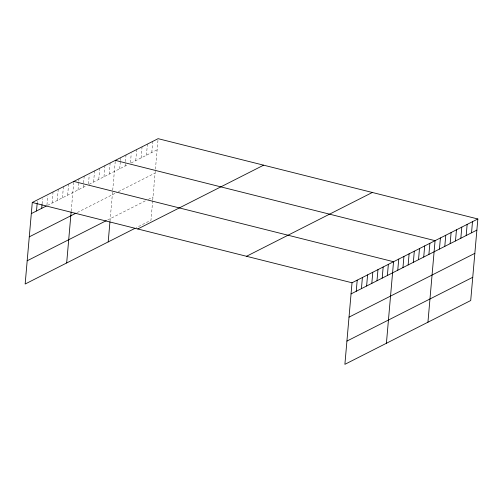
<?xml version="1.0" encoding="UTF-8"?>
<svg xmlns="http://www.w3.org/2000/svg" width="503" height="503" viewBox="0 0 503 503"><rect width="100%" height="100%" fill="white"/><g stroke="black" fill="none" stroke-linecap="round" stroke-linejoin="round"><path stroke-width="0.38" stroke-dasharray="2.52 1.89" d="M37.216 202.816L37.348 201.332M42.082 203.891L42.535 198.698M46.949 204.972L47.728 196.063M52.073 203.08L53.048 191.951M57.26 200.452L58.235 189.317M62.454 197.817L63.428 186.688M67.641 195.183L68.615 184.054M71.206 211.147L73.809 181.42M78.022 189.92L78.996 178.791M83.215 187.292L83.536 183.576M83.605 182.834L84.19 176.157M88.471 183.916L89.251 175.013M93.596 182.023L94.57 170.894M98.783 179.395L99.757 168.26M103.976 176.76L104.951 165.632M109.164 174.132L110.138 162.997M110.025 220.999L115.332 160.369M119.701 168.788L120.355 161.362M120.418 160.62L120.676 157.653M125.052 166.072L125.379 162.362M125.442 161.62L126.027 154.943M130.466 162.62L131.245 153.717M135.747 160.652L136.722 149.517M141.091 157.942L142.066 146.807M146.442 155.226L147.417 144.097M151.787 152.516L152.761 141.387M152.673 200.854L150.975 220.22L136.269 227.677M152.736 200.081L155.377 169.945M155.446 169.171L158.112 138.671M47.533 205.387L86.459 185.645M89.056 184.331L127.724 164.72M131.069 163.022L157.137 149.806M77.286 212.499L117.004 192.366M118.337 191.687L155.106 173.045M107.636 219.993L145.656 200.71M148.328 199.358L153.013 196.981"/><path stroke-width="0.75" d="M477.85 218.975L352.025 282.78L344.888 364.329L470.714 300.524L477.85 218.975L158.112 138.671L32.286 202.476L25.15 284.025L134.936 228.356M36.499 210.977L37.153 203.558M41.692 208.343L42.013 204.633M66.673 262.968L71.137 211.92M108.195 241.918L109.956 221.779M356.237 291.281L357.212 280.146M361.431 288.647L362.405 277.511M366.618 286.012L367.592 274.883M371.811 283.384L372.786 272.249M376.999 280.749L377.973 269.621M382.192 278.121L383.167 266.986M387.379 275.487L388.354 264.352M386.411 343.272L393.547 261.723L73.809 181.42M397.76 270.224L398.734 259.089M402.953 267.59L403.928 256.461M408.14 264.962L409.115 253.826M413.334 262.327L414.309 251.192M418.521 259.693L419.496 248.564M423.715 257.064L424.689 245.929M428.902 254.43L429.876 243.301M427.934 322.216L435.07 240.667L115.332 160.369M439.44 249.086L440.414 237.957M444.79 246.376L445.765 235.241M450.141 243.666L451.109 232.531M455.485 240.95L456.46 229.821M460.836 238.24L461.804 227.111M466.18 235.53L467.155 224.395M471.531 232.82L472.499 221.685M31.312 213.612L46.232 206.041M29.275 236.85L75.991 213.159M27.181 260.787L106.334 220.654M137.797 228.978L263.622 165.173M246.508 256.279L372.333 192.473M351.05 293.909L476.875 230.104M349.019 317.148L474.845 253.342M346.919 341.091L472.751 277.285M32.286 202.476L352.025 282.78"/></g></svg>
